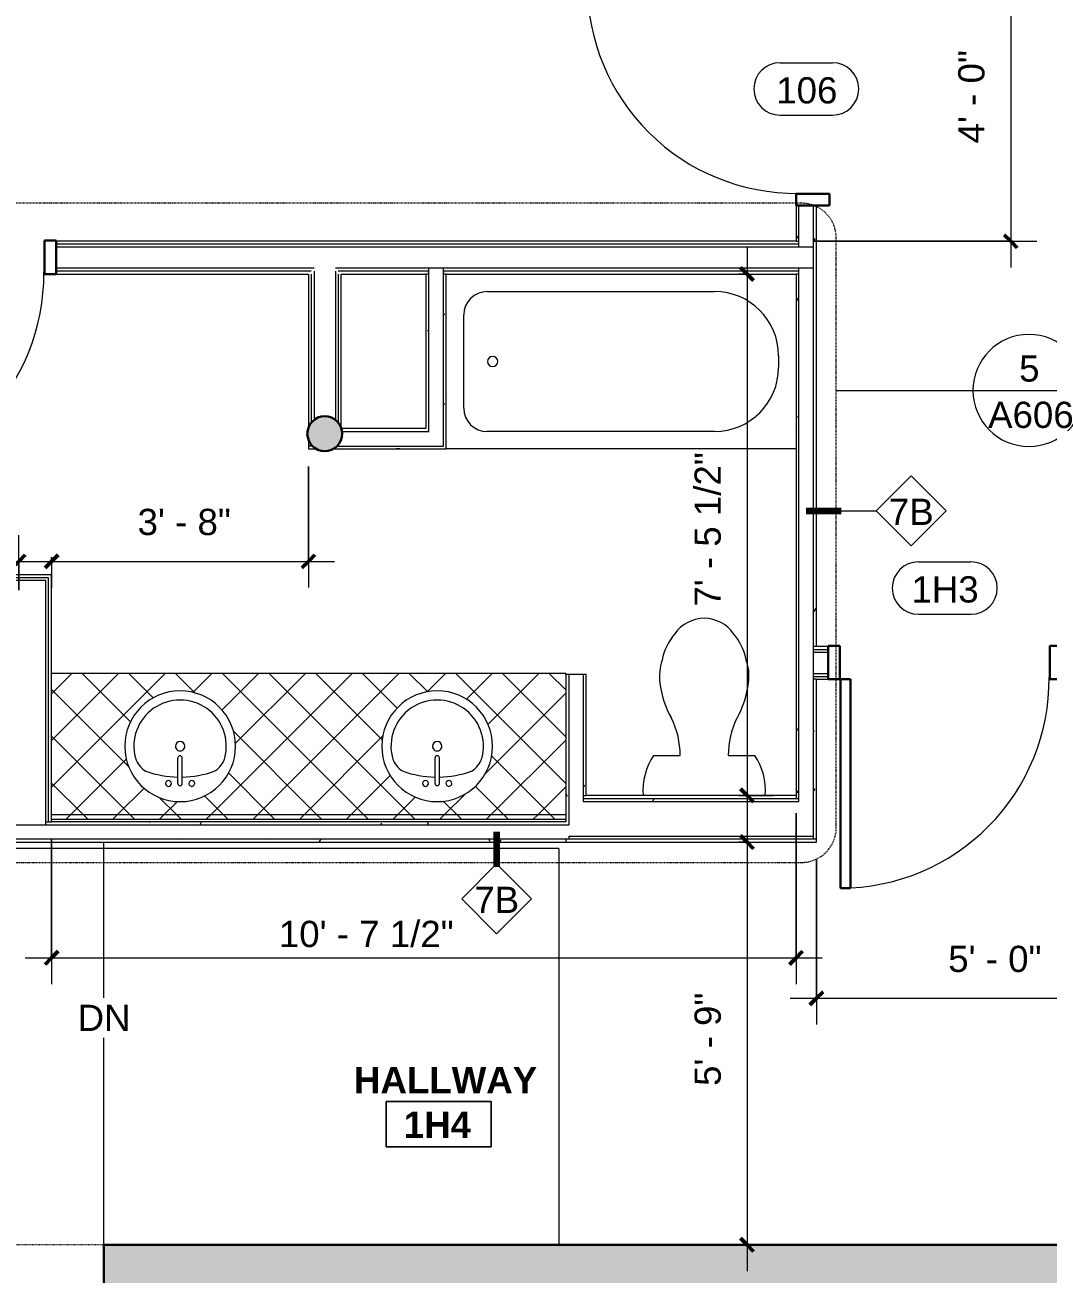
# Model space of a CAD drawing. Header units: inches. Extents: x -1287 to 1590, y -3558 to 989.
# Drawn here: x -785.6 to -610.1, y 31.3 to 245.5 of the extents above; entities that cross this region are included whole.
import ezdxf

# ---------------------------------------------------------------- set-up
doc = ezdxf.new("R2010")
doc.units = ezdxf.units.IN
doc.header["$MEASUREMENT"] = 0
doc.linetypes.add('Dash Dot 3_16_', pattern=[0.3125, 0.1875, -0.0625, 0, -0.0625])
doc.linetypes.add('Overhead', pattern=[0.15625, 0.09375, -0.0625])
for name, color, linetype, lineweight in [('A-ANNO-DIMS', 211, 'Continuous', 9), ('A-ANNO-DIMS-48', 211, 'Continuous', 9), ('A-ANNO-SYMB', 150, 'Continuous', 9), ('A-AREA-IDEN', 2, 'Continuous', 9), ('A-DETL-GENF', 92, 'Continuous', 18), ('A-DETL-MEDM', 33, 'Continuous', 18), ('A-DOOR', 31, 'Continuous', 18), ('A-DOOR-FRAM', 31, 'Continuous', 30), ('A-DOOR-IDEN', 31, 'Continuous', 9), ('A-FLOR-LEVL', 51, 'Continuous', 9), ('A-FLOR-LEVL-TEXT', 2, 'Continuous', 9), ('A-WALL', 113, 'Continuous', 18), ('A-WALL-IDEN', 211, 'Continuous', 9), ('A-WALL-PATT', 111, 'Continuous', 18), ('I-WALL', 2, 'Continuous', 18), ('P-SANR-FIXT', 6, 'Continuous', 9), ('Q-CASE', 31, 'Continuous', 9), ('S-COLS', 52, 'Continuous', 18), ('S-STRS', 31, 'Continuous', 18)]:
    doc.layers.add(name, color=color, linetype=linetype, lineweight=lineweight)
doc.styles.add('Arial', font='arial.ttf', dxfattribs={"height": 4.5})
doc.styles.add('Swis721 Lt BT', font='swissl.ttf', dxfattribs={"height": 4.5})
doc.styles.add('Swis721 Lt BT_B', font='', dxfattribs={"height": 4.5})
doc.styles.get('Swis721 Lt BT_B').set_extended_font_data('Swis721 Lt BT', bold=True)
doc.dimstyles.new('OTJ_-_3_32__Linear__1_2__Tolerance', dxfattribs={"dimscale": 12, "dimtxt": 4.748918, "dimasz": 0.1875, "dimexe": 0.375, "dimexo": 0.25, "dimgap": 0.25, "dimtad": 1, "dimdec": 1, "dimrnd": 0.5, "dimzin": 3, "dimdsep": 46, "dimlunit": 4, "dimtxsty": 'Swis721 Lt BT', "dimblk1": 'OBLIQUE', "dimblk2": 'OBLIQUE', "dimsah": 1, "dimcen": 0.09, "dimdle": 0.375, "dimazin": 0, "dimtfac": 1, "dimtdec": 4, "dimtix": 1, "dimtmove": 0, "dimatfit": 3, "dimfxl": 1, "dimtvp": 1, "dimfrac": 2, "dimtolj": 1, "dimtzin": 0, "dimarcsym": 2})
doc.dimstyles.new('OTJ_-_3_32__Linear__1_2__Tolerance_1', dxfattribs={"dimscale": 12, "dimtxt": 4.748918, "dimasz": 0.1875, "dimexe": 0.375, "dimexo": 0.25, "dimgap": 0.25, "dimtad": 1, "dimdec": 1, "dimrnd": 0.5, "dimzin": 3, "dimdsep": 46, "dimlunit": 4, "dimtxsty": 'Swis721 Lt BT', "dimblk1": 'OBLIQUE', "dimblk2": 'OBLIQUE', "dimsah": 1, "dimcen": 0.09, "dimdle": 0.375, "dimazin": 0, "dimtfac": 1, "dimtdec": 4, "dimtix": 1, "dimtmove": 2, "dimatfit": 3, "dimfxl": 1, "dimtvp": 1, "dimfrac": 2, "dimtolj": 1, "dimtzin": 0, "dimarcsym": 2})
pattern_1 = [(0, (0, 0), (15.36, 3.84), [0.634, -10.886, 0.634, -10.886, -61.44]), (0, (0, 0), (15.36, 3.84), [-23.04, 0.634, -22.406, 0.634, -10.886, -26.88]), (0, (0, 0), (15.36, 3.84), [-57.6, 0.634, -7.046, 0.634, -18.566]), (120, (5.76, 1.92), (-11.005538, 11.38215), [0.634, -10.886, 0.634, -10.886, -61.44]), (120, (5.76, 1.92), (-11.005538, 11.38215), [-23.04, 0.634, -22.406, 0.634, -10.886, -26.88]), (120, (5.76, 1.92), (-11.005538, 11.38215), [-57.6, 0.634, -7.046, 0.634, -18.566]), (240, (7.68, 9.6), (-4.354462, -15.22215), [0.634, -10.886, 0.634, -10.886, -61.44]), (240, (7.68, 9.6), (-4.354462, -15.22215), [-23.04, 0.634, -22.406, 0.634, -10.886, -26.88]), (240, (7.68, 9.6), (-4.354462, -15.22215), [-57.6, 0.634, -7.046, 0.634, -18.566])]
pattern_2 = [(45, (733.766, -109.255), (-4.006467, 4.006467), []), (135, (733.766, -109.255), (-4.006467, -4.006467), [])]

# ---------------------------------------------------------------- blocks, each defined once
blk = doc.blocks.new('Concrete-Round-Column - 10_-4877615-1st Floor Construction')
at = {"layer": 'S-COLS', "lineweight": 9}
blk.add_hatch(color=7, dxfattribs=at).paths.add_polyline_path([(0, -3), (1.15, -2.77), (2.12, -2.12), (2.77, -1.15), (3, 0), (2.77, 1.15), (2.12, 2.12), (1.15, 2.77), (0, 3), (-1.15, 2.77), (-2.12, 2.12), (-2.77, 1.15), (-3, 0), (-2.77, -1.15), (-2.12, -2.12), (-1.15, -2.77)], flags=0)
at = {"layer": 'S-COLS', "color": 8, "lineweight": 30}
for start, end in [(360, 180), (180, 360)]:
    blk.add_arc((0, 0), 3, start, end, dxfattribs=at)
blk = doc.blocks.new('Single Flush - D2 3_ X 8_-8252890-1st Floor Construction')
at = {"layer": 'A-DOOR', "lineweight": 30}
for p, q in [((16.15625, 38.625), (16.15625, 2.8125)), ((17.90625, 38.625), (16.15625, 38.625)), ((17.90625, 2.8125), (17.90625, 38.625)), ((16.15625, 2.8125), (17.90625, 2.8125))]:
    blk.add_line(p, q, dxfattribs=at)
at = {"layer": 'A-DOOR', "lineweight": 9}
blk.add_arc((17.90625, 2.8125), 35.8125, 90, 180.5, dxfattribs=at)
at = {"layer": 'A-DOOR-FRAM'}
for p, q in [((-20, -2.9375), (-20, 2.8125)), ((-20, 2.8125), (-18, 2.8125)), ((-18, -2.9375), (-18, 2.8125)), ((18.000004, -2.9375), (18.000004, 2.8125)), ((18.000004, 2.8125), (20.000004, 2.8125)), ((20.000004, -2.9375), (20.000004, 2.8125)), ((-20, -2.9375), (-18, -2.9375)), ((18.000004, -2.9375), (20.000004, -2.9375))]:
    blk.add_line(p, q, dxfattribs=at)
blk = doc.blocks.new('Single Flush - D1 3_ X 8_-8252943-1st Floor Construction')
at = {"layer": 'A-DOOR', "lineweight": 30}
for p, q in [((16.15625, 37.5625), (16.15625, 1.75)), ((17.90625, 37.5625), (16.15625, 37.5625)), ((17.90625, 1.75), (17.90625, 37.5625)), ((16.15625, 1.75), (17.90625, 1.75))]:
    blk.add_line(p, q, dxfattribs=at)
at = {"layer": 'A-DOOR', "lineweight": 9}
blk.add_arc((17.90625, 1.75), 35.8125, 90, 180.5, dxfattribs=at)
at = {"layer": 'A-DOOR-FRAM'}
for p, q in [((-20, -4), (-20, 1.75)), ((-20, 1.75), (-18, 1.75)), ((-18, -4), (-18, 1.75)), ((18.000004, -4), (18.000004, 1.75)), ((18.000004, 1.75), (20.000004, 1.75)), ((20.000004, -4), (20.000004, 1.75)), ((-20, -4), (-18, -4)), ((18.000004, -4), (20.000004, -4))]:
    blk.add_line(p, q, dxfattribs=at)
blk = doc.blocks.new('C-Counter Top - ADJ HEIGHT-8199672-1st Floor Construction')
at = {"layer": 'Q-CASE'}
h = blk.add_hatch(dxfattribs=at)
h.set_pattern_fill('FP_21', color=256, style=0, pattern_type=2)
h.set_pattern_definition(pattern_2)
h.paths.add_polyline_path([(21.9, 0.75), (40.95, 0.75), (40.95, 25), (-47.26, 25), (-47.26, 0.75), (21.01, 0.75)], flags=0)
h.paths.add_polyline_path([(18.89, 3.01), (16.78, 3.25), (14.77, 3.95), (12.97, 5.08), (11.47, 6.59), (10.33, 8.39), (9.63, 10.4), (9.39, 12.51), (9.63, 14.62), (10.33, 16.63), (11.47, 18.43), (12.97, 19.94), (14.77, 21.07), (16.78, 21.77), (18.89, 22.01), (21.01, 21.77), (23.02, 21.07), (24.82, 19.94), (26.32, 18.43), (27.45, 16.63), (28.16, 14.62), (28.39, 12.51), (28.16, 10.4), (27.45, 8.39), (26.32, 6.59), (24.82, 5.08), (23.02, 3.95), (21.01, 3.25)], flags=0)
h.paths.add_polyline_path([(-25.21, 3.01), (-27.32, 3.25), (-29.33, 3.95), (-31.13, 5.08), (-32.64, 6.59), (-33.77, 8.39), (-34.47, 10.4), (-34.71, 12.51), (-34.47, 14.62), (-33.77, 16.63), (-32.64, 18.43), (-31.13, 19.94), (-29.33, 21.07), (-27.32, 21.77), (-25.21, 22.01), (-23.1, 21.77), (-21.09, 21.07), (-19.29, 19.94), (-17.78, 18.43), (-16.65, 16.63), (-15.95, 14.62), (-15.71, 12.51), (-15.95, 10.4), (-16.65, 8.39), (-17.78, 6.59), (-19.29, 5.08), (-21.09, 3.95), (-23.1, 3.25)], flags=0)
h = blk.add_hatch(dxfattribs=at)
h.set_pattern_fill('FP_21', color=256, style=0, pattern_type=2)
h.set_pattern_definition(pattern_2)
h.paths.add_polyline_path([(40.51, 0), (40.95, 0), (40.95, 0.75), (-47.26, 0.75), (-47.26, 0), (34.45, 0)], flags=0)
for p, q in [((40.95, 25), (-47.26, 25)), ((40.95, 24.81), (40.95, 25)), ((40.95, 0.75), (-47.26, 0.75)), ((-47.26, 0), (40.95, 0))]:
    blk.add_line(p, q, dxfattribs=at)
blk = doc.blocks.new('Sink Vanity-Round - 19_ x 19_-4918671-1st Floor Construction')
at = {"layer": 'P-SANR-FIXT'}
for p, q in [((3.43, 9.73), (3.43, 5.36)), ((4.18, 9.73), (4.18, 5.36))]:
    blk.add_line(p, q, dxfattribs=at)
for centre, radius, start, end in [((3.81, 3.35), 9.5, 90, 270), ((3.81, 3.35), 9.5, 270, 90), ((3.81, -9.17), 17.81, 91.2067, 109.2086), ((1.81, 9.73), 0.5, 360, 180), ((1.81, 9.73), 0.5, 180, 360), ((3.81, 9.73), 0.375, 360, 180), ((3.81, -9.17), 17.81, 70.7914, 88.7933), ((5.81, 9.73), 0.5, 0, 180), ((5.81, 9.73), 0.5, 180, 360), ((0.05, 4.11), 4.12, 120.7927, 162.1904), ((7.56, 4.11), 4.12, 17.8096, 59.2073), ((3.81, 3.35), 7.93, 165.3071, 14.6929), ((3.81, 5.36), 0.375, 180, 360), ((3.81, 3.35), 0.812, 360, 180), ((3.81, 3.35), 0.813, 180, 360)]:
    blk.add_arc(centre, radius, start, end, dxfattribs=at)
blk = doc.blocks.new('P-Toilet-Floor-3D - Floor Mount-7330915-1st Floor Construction')
at = {"layer": 'P-SANR-FIXT'}
for p, q in [((-8.7, 8.31), (-4.13, 8.31)), ((4.13, 8.31), (8.7, 8.31)), ((10.46, 1.47), (-10.46, 1.47))]:
    blk.add_line(p, q, dxfattribs=at)
for centre, radius, start, end in [((0.18, 25.42), 6.45, 91.5969, 144.1622), ((-0.18, 25.42), 6.45, 35.8378, 88.4031), ((2.68, 22.72), 10.08, 140.0681, 169.0843), ((-2.68, 22.72), 10.08, 10.9157, 39.9319), ((0.88, 21.86), 8.56, 161.1064, 187.2133), ((-0.88, 21.86), 8.56, 352.7867, 18.8936), ((9.41, 22.94), 17.16, 187.2133, 208.7603), ((-9.41, 22.94), 17.16, 331.2397, 352.7867), ((-17.85, 8.46), 13.72, 359.3911, 27.0003), ((17.85, 8.46), 13.72, 152.9997, 180.6089), ((0.69, 2.25), 11.19, 147.1473, 183.9988), ((-0.69, 2.25), 11.19, 356.0012, 32.8527)]:
    blk.add_arc(centre, radius, start, end, dxfattribs=at)
blk = doc.blocks.new('Tub-Rectangular-3D - Tub-Rectangular-3D-V44-1st Floor Construction')
at = {"layer": 'P-SANR-FIXT'}
for p, q in [((-36.72, -5.81), (2.28, -5.81)), ((-40.72, -25.81), (-40.72, -9.81)), ((13.28, -16.81), (13.28, -18.81)), ((2.28, -29.81), (-36.72, -29.81)), ((16.28, -32.81), (-43.72, -32.81))]:
    blk.add_line(p, q, dxfattribs=at)
for centre, radius, start, end in [((-36.72, -9.81), 4, 90, 180), ((2.28, -16.81), 11, 360, 90), ((-35.77, -17.81), 0.875, 90, 270), ((-35.77, -17.81), 0.875, 270, 90), ((2.28, -18.81), 11, 270, 0), ((-36.72, -25.81), 4, 180, 270)]:
    blk.add_arc(centre, radius, start, end, dxfattribs=at)
blk = doc.blocks.new('Door-Opening - Elevator Opening-7712518-1st Floor Construction')
at = {"layer": 'A-DETL-GENF', "linetype": 'Overhead', "lineweight": 9}
for p, q in [((25.68, 10), (-26.32, 10)), ((-26.32, -10), (25.68, -10))]:
    blk.add_line(p, q, dxfattribs=at)
at = {"layer": 'A-DETL-MEDM', "lineweight": 30}
for p, q in [((-26.32, 10), (-26.32, -10)), ((25.68, -10), (25.68, 10))]:
    blk.add_line(p, q, dxfattribs=at)
blk = doc.blocks.new('Door Tag - Door Tag-41184-1st Floor Construction')
at = {"layer": 'A-DOOR-IDEN'}
for p, q in [((-0.09375, 0.09375), (0.09375, 0.09375)), ((-0.09375, -0.09375), (0.09375, -0.09375))]:
    blk.add_line(p, q, dxfattribs=at)
for centre, start, end in [((-0.09375, 0), 90, 270), ((0.09375, 0), 270, 90)]:
    blk.add_arc(centre, 0.09375, start, end, dxfattribs=at)
blk = doc.blocks.new('Room Tag - Room Name and Number-3379422-1st Floor Construction')
at = {"layer": 'A-AREA-IDEN'}
for p, q in [((-0.1881, -0.1636), (-0.1881, -0.0018)), ((-0.1881, -0.0018), (0.1869, -0.0018)), ((0.1869, -0.0018), (-0.1881, -0.0018)), ((-0.1881, -0.0018), (-0.1881, -0.1636)), ((0.1869, -0.0018), (0.1869, -0.1636)), ((0.1869, -0.1636), (0.1869, -0.0018)), ((0.1869, -0.1636), (-0.1881, -0.1636)), ((-0.1881, -0.1636), (0.1869, -0.1636))]:
    blk.add_line(p, q, dxfattribs=at)
blk = doc.blocks.new('DIMBLOCK11-1st Floor Construction')
at = {"layer": 'A-ANNO-DIMS-48'}
for p, q in [((-616.5, 261), (-616.5, 203.87)), ((-650.32, 256.5), (-612, 256.5)), ((-616.5, 256.5), (-650.32, 256.5)), ((-650.32, 208.37), (-612, 208.37)), ((-616.5, 208.37), (-650.32, 208.37))]:
    blk.add_line(p, q, dxfattribs=at)
at = {"layer": 'A-ANNO-DIMS-48', "lineweight": 50}
for p, q in [((-616.5, 256.5), (-617.63, 257.62)), ((-616.5, 256.5), (-615.38, 255.37)), ((-616.5, 208.37), (-617.63, 209.5)), ((-616.5, 208.37), (-615.38, 207.25))]:
    blk.add_line(p, q, dxfattribs=at)
at = {"layer": 'A-ANNO-DIMS-48', "color": 0, "insert": (-625.51, 225.16), "char_height": 4.5, "width": 17.4579, "attachment_point": 1, "rotation": 90, "line_spacing_factor": 1.005062, "style": 'Swis721 Lt BT'}
blk.add_mtext('4\' - 0"', dxfattribs=at)
blk = doc.blocks.new('_Oblique')
at = {"color": 0, "linetype": 'ByBlock', "lineweight": -2}
blk.add_line((-0.5, -0.5), (0.5, 0.5), dxfattribs=at)
blk = doc.blocks.new('DIMBLOCK19-1st Floor Construction')
at = {"layer": 'A-ANNO-DIMS-48'}
for p, q in [((-661.73, 109.82), (-661.73, 31.75)), ((-663.14, 105.32), (-657.23, 105.32)), ((-661.73, 105.32), (-663.14, 105.32)), ((-663.14, 36.25), (-657.23, 36.25)), ((-661.73, 36.25), (-663.14, 36.25))]:
    blk.add_line(p, q, dxfattribs=at)
at = {"layer": 'A-ANNO-DIMS-48', "lineweight": 50}
for p, q in [((-661.73, 105.32), (-662.86, 106.44)), ((-661.73, 105.32), (-660.61, 104.19)), ((-661.73, 36.25), (-662.86, 37.38)), ((-661.73, 36.25), (-660.61, 35.13))]:
    blk.add_line(p, q, dxfattribs=at)
at = {"layer": 'A-ANNO-DIMS-48', "color": 0, "insert": (-670.74, 63.51), "char_height": 4.5, "width": 17.4579, "attachment_point": 1, "rotation": 90, "line_spacing_factor": 1.005062, "style": 'Swis721 Lt BT'}
blk.add_mtext('5\' - 9"', dxfattribs=at)
blk = doc.blocks.new('DIMBLOCK20-1st Floor Construction')
at = {"layer": 'A-ANNO-DIMS-48'}
for p, q in [((-649.82, 102.32), (-649.82, 74.04)), ((-649.82, 78.54), (-649.82, 102.32)), ((-590.07, 77.13), (-590.07, 83.04)), ((-654.32, 78.54), (-585.57, 78.54)), ((-590.07, 78.54), (-590.07, 77.13))]:
    blk.add_line(p, q, dxfattribs=at)
at = {"layer": 'A-ANNO-DIMS-48', "lineweight": 50}
for p, q in [((-649.82, 78.54), (-648.7, 79.67)), ((-590.07, 78.54), (-588.95, 79.67)), ((-649.82, 78.54), (-650.95, 77.42)), ((-590.07, 78.54), (-591.2, 77.42))]:
    blk.add_line(p, q, dxfattribs=at)
at = {"layer": 'A-ANNO-DIMS-48', "color": 0, "insert": (-627.22, 87.55), "char_height": 4.5, "width": 17.4579, "attachment_point": 1, "line_spacing_factor": 1.005062, "style": 'Swis721 Lt BT'}
blk.add_mtext('5\' - 0"', dxfattribs=at)
blk = doc.blocks.new('DIMBLOCK21-1st Floor Construction')
at = {"layer": 'A-ANNO-DIMS-48'}
for p, q in [((-736.98, 169.75), (-736.98, 148.98)), ((-736.98, 153.48), (-736.98, 169.75)), ((-785.53, 153.48), (-732.48, 153.48)), ((-781.03, 154.18), (-781.03, 148.98)), ((-781.03, 153.48), (-781.03, 154.18))]:
    blk.add_line(p, q, dxfattribs=at)
at = {"layer": 'A-ANNO-DIMS-48', "lineweight": 50}
for p, q in [((-781.03, 153.48), (-779.9, 154.61)), ((-736.98, 153.48), (-735.85, 154.61)), ((-781.03, 153.48), (-782.15, 152.36)), ((-736.98, 153.48), (-738.1, 152.36))]:
    blk.add_line(p, q, dxfattribs=at)
at = {"layer": 'A-ANNO-DIMS-48', "color": 0, "insert": (-766.28, 162.49), "char_height": 4.5, "width": 17.4579, "attachment_point": 1, "line_spacing_factor": 1.005062, "style": 'Swis721 Lt BT'}
blk.add_mtext('3\' - 8"', dxfattribs=at)
blk = doc.blocks.new('DIMBLOCK22-1st Floor Construction')
at = {"layer": 'A-ANNO-DIMS-48'}
for p, q in [((-653.32, 110.32), (-653.32, 80.98)), ((-653.32, 85.48), (-653.32, 110.32)), ((-781.03, 105.82), (-781.03, 80.98)), ((-781.03, 85.48), (-781.03, 105.82)), ((-785.53, 85.48), (-648.82, 85.48))]:
    blk.add_line(p, q, dxfattribs=at)
at = {"layer": 'A-ANNO-DIMS-48', "lineweight": 50}
for p, q in [((-781.03, 85.48), (-779.9, 86.61)), ((-653.32, 85.48), (-652.2, 86.61)), ((-781.03, 85.48), (-782.15, 84.36)), ((-653.32, 85.48), (-654.45, 84.36))]:
    blk.add_line(p, q, dxfattribs=at)
at = {"layer": 'A-ANNO-DIMS-48', "color": 0, "insert": (-742.04, 91.83), "char_height": 4.5, "width": 33.559, "attachment_point": 1, "line_spacing_factor": 1.005062, "style": 'Swis721 Lt BT'}
blk.add_mtext('10\' - 7 1/2"', dxfattribs=at)
blk = doc.blocks.new('DIMBLOCK23-1st Floor Construction')
at = {"layer": 'A-ANNO-DIMS-48'}
for p, q in [((-828, 152.07), (-828, 157.98)), ((-786.65, 148.56), (-786.65, 157.98)), ((-832.5, 153.48), (-782.15, 153.48)), ((-828, 153.48), (-828, 152.07)), ((-786.65, 153.48), (-786.65, 148.56))]:
    blk.add_line(p, q, dxfattribs=at)
at = {"layer": 'A-ANNO-DIMS-48', "lineweight": 50}
for p, q in [((-828, 153.48), (-826.87, 154.61)), ((-786.65, 153.48), (-785.53, 154.61)), ((-828, 153.48), (-829.12, 152.36)), ((-786.65, 153.48), (-787.78, 152.36))]:
    blk.add_line(p, q, dxfattribs=at)
at = {"layer": 'A-ANNO-DIMS-48', "color": 0, "insert": (-819.65, 162.49), "char_height": 4.5, "width": 29.579, "attachment_point": 1, "line_spacing_factor": 1.005062, "style": 'Swis721 Lt BT'}
blk.add_mtext('3\' - 5 1/2"', dxfattribs=at)
blk = doc.blocks.new('Wall Tag - 1_4_-62626-1st Floor Construction')
at = {"layer": 'A-WALL-IDEN'}
for p, q in [((-0.125, 0), (0, 0.125)), ((0, 0.125), (0.125, 0)), ((-0.125, 0), (0, -0.125)), ((0, -0.125), (0.125, 0))]:
    blk.add_line(p, q, dxfattribs=at)
blk = doc.blocks.new('DIMBLOCK79-1st Floor Construction')
at = {"layer": 'A-ANNO-DIMS-48'}
for p, q in [((-661.73, 207.25), (-661.73, 108.82)), ((-663.14, 202.75), (-657.23, 202.75)), ((-661.73, 202.75), (-663.14, 202.75)), ((-663.14, 113.32), (-657.23, 113.32)), ((-661.73, 113.32), (-663.14, 113.32))]:
    blk.add_line(p, q, dxfattribs=at)
at = {"layer": 'A-ANNO-DIMS-48', "lineweight": 50}
for p, q in [((-661.73, 202.75), (-662.86, 203.87)), ((-661.73, 202.75), (-660.61, 201.62)), ((-661.73, 113.32), (-662.86, 114.44)), ((-661.73, 113.32), (-660.61, 112.19))]:
    blk.add_line(p, q, dxfattribs=at)
at = {"layer": 'A-ANNO-DIMS-48', "color": 0, "insert": (-670.74, 145.71), "char_height": 4.5, "width": 29.579, "attachment_point": 1, "rotation": 90, "line_spacing_factor": 1.005062, "style": 'Swis721 Lt BT'}
blk.add_mtext('7\' - 5 1/2"', dxfattribs=at)
blk = doc.blocks.new('Floor Plan - Callout Head-3511279-1st Floor Construction')
at = {"layer": 'A-ANNO-SYMB'}
blk.add_line((-0.2, 0), (0.2, 0), dxfattribs=at)
for start, end in [(360, 180), (180, 360)]:
    blk.add_arc((0, 0), 0.2, start, end, dxfattribs=at)

msp = doc.modelspace()

# ---------------------------------------------------------------- hatches: boundary and pattern name
at = {"layer": 'A-WALL-PATT', "lineweight": 9}
h = msp.add_hatch(dxfattribs=at)
h.set_pattern_fill('FP_3', color=256, style=0, pattern_type=2)
h.set_pattern_definition(pattern_1)
h.paths.add_polyline_path([(-649.82, 202.75), (-649.82, 214.5), (-650.32, 214.5), (-650.32, 202.75)], flags=0)
h.paths.add_polyline_path([(-649.82, 254.5), (-649.82, 264.59), (-650.32, 264.59), (-650.32, 254.5)], flags=0)
h.paths.add_polyline_path([(-649.82, 304.59), (-649.82, 314.19), (-650.32, 314.19), (-650.32, 304.59)], flags=0)
h = msp.add_hatch(dxfattribs=at)
h.set_pattern_fill('FP_3', color=256, style=0, pattern_type=2)
h.set_pattern_definition(pattern_1)
h.paths.add_polyline_path([(-653.32, 208.37), (-652.82, 208.37), (-652.82, 214.5), (-653.32, 214.5)], flags=0)
h.paths.add_polyline_path([(-653.32, 254.5), (-652.82, 254.5), (-652.82, 257.5), (-653.32, 257.5), (-653.32, 256.5)], flags=0)
h.paths.add_polyline_path([(-653.32, 261.12), (-652.82, 261.12), (-652.82, 264.59), (-653.32, 264.59), (-653.32, 261.62)], flags=0)
h.paths.add_polyline_path([(-653.32, 304.59), (-652.82, 304.59), (-652.82, 308.56), (-653.32, 308.56)], flags=0)
h = msp.add_hatch(dxfattribs=at)
h.set_pattern_fill('FP_3', color=256, style=0, pattern_type=2)
h.set_pattern_definition(pattern_1)
h.paths.add_polyline_path([(-716.82, 175.75), (-716.32, 175.75), (-716.32, 202.75), (-716.82, 202.75), (-716.82, 176.25)], flags=0)
h = msp.add_hatch(dxfattribs=at)
h.set_pattern_fill('FP_3', color=256, style=0, pattern_type=2)
h.set_pattern_definition(pattern_1)
h.paths.add_polyline_path([(-713.32, 172.75), (-713.32, 202.75), (-713.82, 202.75), (-713.82, 172.75)], flags=0)
h = msp.add_hatch(dxfattribs=at)
h.set_pattern_fill('FP_3', color=256, style=0, pattern_type=2)
h.set_pattern_definition(pattern_1)
h.paths.add_polyline_path([(-653.32, 112.82), (-652.82, 112.82), (-652.82, 202.75), (-653.32, 202.75), (-653.32, 113.32)], flags=0)
h = msp.add_hatch(dxfattribs=at)
h.set_pattern_fill('FP_3', color=256, style=0, pattern_type=2)
h.set_pattern_definition(pattern_1)
h.paths.add_polyline_path([(-650.32, 105.82), (-649.82, 105.82), (-649.82, 133.25), (-650.32, 133.25), (-650.32, 106.32)], flags=0)
h.paths.add_polyline_path([(-649.82, 138.88), (-649.82, 202.75), (-650.32, 202.75), (-650.32, 138.88)], flags=0)
h = msp.add_hatch(dxfattribs=at)
h.set_pattern_fill('FP_3', color=256, style=0, pattern_type=2)
h.set_pattern_definition(pattern_1)
h.paths.add_polyline_path([(-736.28, 172.75), (-735.53, 172.75), (-736.28, 173.25), (-736.98, 173.25), (-736.98, 172.75)], flags=0)
h.paths.add_polyline_path([(-716.82, 172.75), (-713.82, 172.75), (-713.82, 173.25), (-732.05, 173.25), (-732.8, 172.75), (-726.1, 172.75)], flags=0)
h = msp.add_hatch(dxfattribs=at)
h.set_pattern_fill('FP_3', color=256, style=0, pattern_type=2)
h.set_pattern_definition(pattern_1)
h.paths.add_polyline_path([(-692.82, 108.32), (-692.32, 108.32), (-692.32, 134.07), (-692.82, 134.07), (-692.82, 108.82)], flags=0)
h = msp.add_hatch(dxfattribs=at)
h.set_pattern_fill('FP_3', color=256, style=0, pattern_type=2)
h.set_pattern_definition(pattern_1)
h.paths.add_polyline_path([(-689.82, 113.32), (-689.32, 113.32), (-689.32, 134.07), (-689.82, 134.07), (-689.82, 128.27)], flags=0)
h = msp.add_hatch(dxfattribs=at)
h.set_pattern_fill('FP_3', color=256, style=0, pattern_type=2)
h.set_pattern_definition(pattern_1)
h.paths.add_polyline_path([(-689.82, 112.32), (-652.82, 112.32), (-652.82, 112.82), (-689.82, 112.82)], flags=0)
h = msp.add_hatch(dxfattribs=at)
h.set_pattern_fill('FP_3', color=256, style=0, pattern_type=2)
h.set_pattern_definition(pattern_1)
h.paths.add_polyline_path([(-692.82, 108.32), (-692.82, 108.82), (-782.03, 108.82), (-782.03, 108.32), (-699.32, 108.32)], flags=0)
h.paths.add_polyline_path([(-823.37, 108.32), (-785.65, 108.32), (-785.65, 108.82), (-823.37, 108.82)], flags=0)
h.paths.add_polyline_path([(-827, 108.32), (-827, 108.82), (-902.61, 108.82), (-902.61, 108.32), (-833.2, 108.32)], flags=0)
h = msp.add_hatch(dxfattribs=at)
h.set_pattern_fill('FP_3', color=256, style=0, pattern_type=2)
h.set_pattern_definition(pattern_1)
h.paths.add_polyline_path([(-699.32, 105.32), (-692.82, 105.32), (-692.82, 105.82), (-902.11, 105.82), (-902.11, 105.32), (-726.1, 105.32)], flags=0)
at = {"layer": 'A-WALL-PATT'}
h = msp.add_hatch(color=250, dxfattribs=at)
h.paths.add_polyline_path([(-590.07, 16.25), (-590.07, 36.25), (-772.04, 36.25), (-772.04, 16.25), (-605.07, 16.25)], flags=0)
h.paths.add_polyline_path([(-993.86, 16.25), (-901.04, 16.25), (-901.04, 36.25), (-1015.06, 36.25), (-1015.06, 16.25)], flags=0)
h.paths.add_polyline_path([(-834.14, 16.25), (-834.14, 36.25), (-861.04, 36.25), (-861.04, 16.25), (-843.04, 16.25)], flags=0)

# ---------------------------------------------------------------- linework, layer by layer
at = {"layer": 'A-ANNO-SYMB', "linetype": 'Dash Dot 3_16_'}
for p, q in [((-652.42, 214.91), (-825.11, 214.91)), ((-646.42, 107.83), (-646.42, 208.91)), ((-825.11, 101.83), (-652.42, 101.83))]:
    msp.add_line(p, q, dxfattribs=at)
at = {"layer": 'A-ANNO-SYMB'}
msp.add_line((-646.42, 182.79), (-622.98, 182.79), dxfattribs=at)
at = {"layer": 'A-ANNO-SYMB', "linetype": 'Dash Dot 3_16_'}
for centre, start, end in [((-652.42, 208.91), 0, 90), ((-652.42, 107.83), 270, 0)]:
    msp.add_arc(centre, 6, start, end, dxfattribs=at)
at = {"layer": 'A-FLOR-LEVL'}
for q in [(-772.04, 104.25), (-694.04, 36.25)]:
    msp.add_line((-694.04, 104.25), q, dxfattribs=at)
at = {"layer": 'A-WALL'}
for p, q in [((-652.82, 207.37), (-652.82, 214.5)), ((-650.32, 105.82), (-650.32, 214.5)), ((-652.82, 207.87), (-780.26, 207.87)), ((-653.32, 208.37), (-652.82, 208.37)), ((-650.32, 207.37), (-780.26, 207.37)), ((-735.98, 203.75), (-780.26, 203.75)), ((-650.32, 203.75), (-732.35, 203.75)), ((-716.32, 175.75), (-716.32, 203.75)), ((-713.82, 173.25), (-713.82, 203.75)), ((-652.82, 112.32), (-652.82, 203.75)), ((-736.48, 203.25), (-780.26, 203.25)), ((-736.48, 202.75), (-736.48, 177.21)), ((-735.98, 203.25), (-735.98, 177.7)), ((-732.35, 203.25), (-732.35, 177.7)), ((-716.32, 203.25), (-731.85, 203.25)), ((-731.85, 202.75), (-731.85, 177.21)), ((-716.32, 202.75), (-716.82, 202.75)), ((-652.82, 203.25), (-713.82, 203.25)), ((-713.32, 202.75), (-713.82, 202.75)), ((-652.82, 202.75), (-653.32, 202.75)), ((-731.24, 175.75), (-716.32, 175.75)), ((-736.48, 173.54), (-736.48, 173.25)), ((-736.28, 173.25), (-736.98, 173.25)), ((-732.05, 173.25), (-713.82, 173.25)), ((-782.03, 150.18), (-822.87, 150.18)), ((-781.53, 150.68), (-822.37, 150.68)), ((-782.03, 108.32), (-782.03, 150.18)), ((-781.53, 108.82), (-781.53, 150.68)), ((-649.82, 138.88), (-650.32, 138.88)), ((-650.32, 138.38), (-647.82, 138.38)), ((-650.32, 137.88), (-647.82, 137.88)), ((-692.32, 134.07), (-692.32, 108.32)), ((-689.82, 134.07), (-689.82, 112.32)), ((-650.32, 134.25), (-647.82, 134.25)), ((-650.32, 133.75), (-647.82, 133.75)), ((-649.82, 133.25), (-650.32, 133.25)), ((-689.82, 113.32), (-689.32, 113.32)), ((-689.82, 112.82), (-652.82, 112.82)), ((-689.82, 112.32), (-652.82, 112.32)), ((-653.32, 113.32), (-653.32, 112.82)), ((-902.61, 108.32), (-692.32, 108.32)), ((-782.03, 108.82), (-781.03, 108.82)), ((-649.82, 105.82), (-902.61, 105.82)), ((-692.82, 105.82), (-692.82, 105.32)), ((-692.32, 106.32), (-650.32, 106.32)), ((-692.32, 106.32), (-692.32, 105.82))]:
    msp.add_line(p, q, dxfattribs=at)
at = {"layer": 'A-WALL', "color": 8, "lineweight": 30}
msp.add_line((-601.07, 36.25), (-772.04, 36.25), dxfattribs=at)
at = {"layer": 'A-WALL-IDEN', "lineweight": 90}
for p, q in [((-651.57, 162.16), (-645.57, 162.16)), ((-704.68, 107.07), (-704.68, 101.07))]:
    msp.add_line(p, q, dxfattribs=at)
at = {"layer": 'A-WALL-IDEN'}
for p, q in [((-651.57, 162.16), (-639.57, 162.16)), ((-704.68, 107.07), (-704.68, 101.62))]:
    msp.add_line(p, q, dxfattribs=at)
at = {"layer": 'I-WALL'}
for p, q in [((-653.32, 214.5), (-653.32, 208.37)), ((-649.82, 214.5), (-653.32, 214.5)), ((-649.82, 138.88), (-649.82, 214.5)), ((-653.32, 208.37), (-780.26, 208.37)), ((-780.26, 208.37), (-780.26, 202.75)), ((-780.26, 202.75), (-736.98, 202.75)), ((-736.98, 202.75), (-736.98, 176.32)), ((-731.35, 202.75), (-716.82, 202.75)), ((-731.35, 176.32), (-731.35, 202.75)), ((-716.82, 202.75), (-716.82, 176.25)), ((-713.32, 202.75), (-653.32, 202.75)), ((-713.32, 172.75), (-713.32, 202.75)), ((-653.32, 202.75), (-653.32, 113.32)), ((-716.82, 176.25), (-731.34, 176.25)), ((-736.98, 174.43), (-736.98, 172.75)), ((-736.98, 172.75), (-735.53, 172.75)), ((-732.8, 172.75), (-713.32, 172.75)), ((-781.03, 151.18), (-822.37, 151.18)), ((-781.03, 108.82), (-781.03, 151.18)), ((-647.82, 138.88), (-649.82, 138.88)), ((-647.82, 133.25), (-647.82, 138.88)), ((-689.32, 134.07), (-692.82, 134.07)), ((-692.82, 134.07), (-692.82, 108.82)), ((-689.32, 113.32), (-689.32, 134.07)), ((-649.82, 133.25), (-647.82, 133.25)), ((-649.82, 105.32), (-649.82, 133.25)), ((-653.32, 113.32), (-689.32, 113.32)), ((-692.82, 108.82), (-781.03, 108.82)), ((-902.11, 105.32), (-649.82, 105.32))]:
    msp.add_line(p, q, dxfattribs=at)
at = {"layer": 'S-STRS', "lineweight": 9}
for p, q in [((-772.04, 104.25), (-772.04, 105.32)), ((-772.04, 104.25), (-828.04, 104.25)), ((-772.04, 36.25), (-772.04, 104.25))]:
    msp.add_line(p, q, dxfattribs=at)

# ---------------------------------------------------------------- block references
at = {"layer": 'A-ANNO-SYMB', "xscale": 47.99999999999997, "yscale": 47.99999999999997, "zscale": 47.99999999999997}
msp.add_blockref('Floor Plan - Callout Head-3511279-1st Floor Construction', (-613.38, 182.79), dxfattribs=at)
at = {"layer": 'A-AREA-IDEN', "xscale": 47.99999999999997, "yscale": 47.99999999999997, "zscale": 47.99999999999997}
msp.add_blockref('Room Tag - Room Name and Number-3379422-1st Floor Construction', (-714.6, 60.91), dxfattribs=at)
at = {"layer": 'A-DOOR'}
for name, p, rotation in [('Single Flush - D1 3_ X 8_-8252943-1st Floor Construction', (-651.57, 234.5), 89.99999999999991), ('Single Flush - D2 3_ X 8_-8252890-1st Floor Construction', (-800.26, 205.56), 180), ('Single Flush - D2 3_ X 8_-8252890-1st Floor Construction', (-627.82, 136.07), 180), ('Door-Opening - Elevator Opening-7712518-1st Floor Construction', (-798.37, 26.25), 180)]:
    msp.add_blockref(name, p, dxfattribs=dict(at, rotation=rotation))
at = {"layer": 'A-DOOR-IDEN', "xscale": 47.99999999999997, "yscale": 47.99999999999997, "zscale": 47.99999999999997}
for p in [(-651.57, 234.5), (-627.82, 148.9)]:
    msp.add_blockref('Door Tag - Door Tag-41184-1st Floor Construction', p, dxfattribs=at)
at = {"layer": 'A-WALL-IDEN', "xscale": 47.99999999999997, "yscale": 47.99999999999997, "zscale": 47.99999999999997}
for p in [(-633.57, 162.16), (-704.68, 95.62)]:
    msp.add_blockref('Wall Tag - 1_4_-62626-1st Floor Construction', p, dxfattribs=at)
at = {"layer": 'P-SANR-FIXT'}
for name, p in [('Tub-Rectangular-3D - Tub-Rectangular-3D-V44-1st Floor Construction', (-669.6, 205.56)), ('P-Toilet-Floor-3D - Floor Mount-7330915-1st Floor Construction', (-669.08, 111.88))]:
    msp.add_blockref(name, p, dxfattribs=at)
at = {"layer": 'P-SANR-FIXT', "rotation": 180}
for p in [(-755.17, 125.12), (-711.07, 125.12)]:
    msp.add_blockref('Sink Vanity-Round - 19_ x 19_-4918671-1st Floor Construction', p, dxfattribs=at)
at = {"layer": 'Q-CASE'}
msp.add_blockref('C-Counter Top - ADJ HEIGHT-8199672-1st Floor Construction', (-733.77, 109.25), dxfattribs=at)
at = {"layer": 'S-COLS', "lineweight": 9}
msp.add_blockref('Concrete-Round-Column - 10_-4877615-1st Floor Construction', (-734.16, 175.37), dxfattribs=at)

# ---------------------------------------------------------------- texts
at = {"layer": 'A-ANNO-SYMB', "char_height": 4.5, "attachment_point": 1, "style": 'Swis721 Lt BT'}
for s, insert, width in [('5', (-615.06, 188.81), 4.0905), ('A606', (-620.38, 180.86), 16.968)]:
    msp.add_mtext(s, dxfattribs=dict(at, insert=insert, width=width))
at = {"layer": 'A-AREA-IDEN', "char_height": 4.5, "attachment_point": 1, "style": 'Swis721 Lt BT_B'}
for s, insert, width in [('HALLWAY', (-729.15, 66.77), 35.148), ('1H4', (-720.61, 59.11), 14.0895)]:
    msp.add_mtext(s, dxfattribs=dict(at, insert=insert, width=width))
at = {"layer": 'A-DOOR-IDEN', "char_height": 4.5, "attachment_point": 1, "style": 'Swis721 Lt BT'}
for s, insert, width in [('106', (-656.72, 236.51), 12.2715), ('1H3', (-633.53, 150.92), 13.635)]:
    msp.add_mtext(s, dxfattribs=dict(at, insert=insert, width=width))
at = {"layer": 'A-WALL-IDEN', "char_height": 4.5, "width": 9.09, "attachment_point": 1, "style": 'Swis721 Lt BT'}
for insert in [(-637.4, 164.22), (-708.51, 97.68)]:
    msp.add_mtext('7B', dxfattribs=dict(at, insert=insert))

# ---------------------------------------------------------------- dimensions: what is measured, and where the dimension line sits
at = {"layer": 'A-ANNO-DIMS'}
for base, p1, p2, override, picture, middle in [((-616.5, 208.37), (-653.32, 256.5), (-653.32, 208.37), {"dimpost": '<>', "dimfxl": 48.125203}, 'DIMBLOCK11-1st Floor Construction', (-621.81, 232.44)), ((-661.73, 113.32), (-660.14, 202.75), (-660.14, 113.32), {"dimpost": '<>', "dimfxl": 89.431401}, 'DIMBLOCK79-1st Floor Construction', (-667.31, 158.03)), ((-661.73, 36.25), (-660.14, 105.32), (-660.14, 36.25), {"dimpost": '<>', "dimfxl": 69.0625}, 'DIMBLOCK19-1st Floor Construction', (-667.05, 70.79))]:
    dim = msp.add_linear_dim(base=base, p1=p1, p2=p2, angle=90, dimstyle='OTJ_-_3_32__Linear__1_2__Tolerance', override=override, dxfattribs=at)
    dim.commit()
    dim.dimension.update_dxf_attribs({"geometry": picture, "text_midpoint": middle})
for base, p1, p2, override, picture, middle in [((-736.9761, 153.4831), (-781.0284, 151.1835), (-736.9761, 172.7487), {"dimpost": '<>', "dimfxl": 49.047579}, 'DIMBLOCK21-1st Floor Construction', (-759.0023, 158.7958)), ((-786.6534, 153.4831), (-827.9965, 155.0741), (-786.6534, 145.5585), {"dimpost": '<>', "dimfxl": 42.424013}, 'DIMBLOCK23-1st Floor Construction', (-807.325, 159.0539)), ((-590.07068544, 78.54369086), (-649.82068544, 105.31725358), (-590.07068544, 80.13468111), {"dimpost": '<>', "dimfxl": 64.839991}, 'DIMBLOCK20-1st Floor Construction', (-619.94568544, 83.85631814))]:
    dim = msp.add_linear_dim(base=base, p1=p1, p2=p2, dimstyle='OTJ_-_3_32__Linear__1_2__Tolerance', override=override, dxfattribs=at)
    dim.commit()
    dim.dimension.update_dxf_attribs({"geometry": picture, "text_midpoint": middle})
dim = msp.add_linear_dim(base=(-653.32, 85.48), p1=(-781.03, 108.82), p2=(-653.32, 113.32), dimstyle='OTJ_-_3_32__Linear__1_2__Tolerance_1', override={"dimpost": '<>', "dimfxl": 127.786997}, dxfattribs=at)
dim.commit()
dim.dimension.update_dxf_attribs({"geometry": 'DIMBLOCK22-1st Floor Construction', "text_midpoint": (-725.26, 88.83), "dimtype": 160})

# ---------------------------------------------------------------- next in the draw order: texts
at = {"layer": 'A-FLOR-LEVL-TEXT', "insert": (-776.56, 77.44), "char_height": 4.5, "width": 10.8493, "attachment_point": 1, "line_spacing_factor": 0.941778, "style": 'Arial', "bg_fill": 3, "box_fill_scale": 1.25, "bg_fill_color": 256, "bg_fill_true_color": 13158600, "bg_fill_transparency": 0}
msp.add_mtext('DN', dxfattribs=at)

doc.saveas('drawing.dxf')
